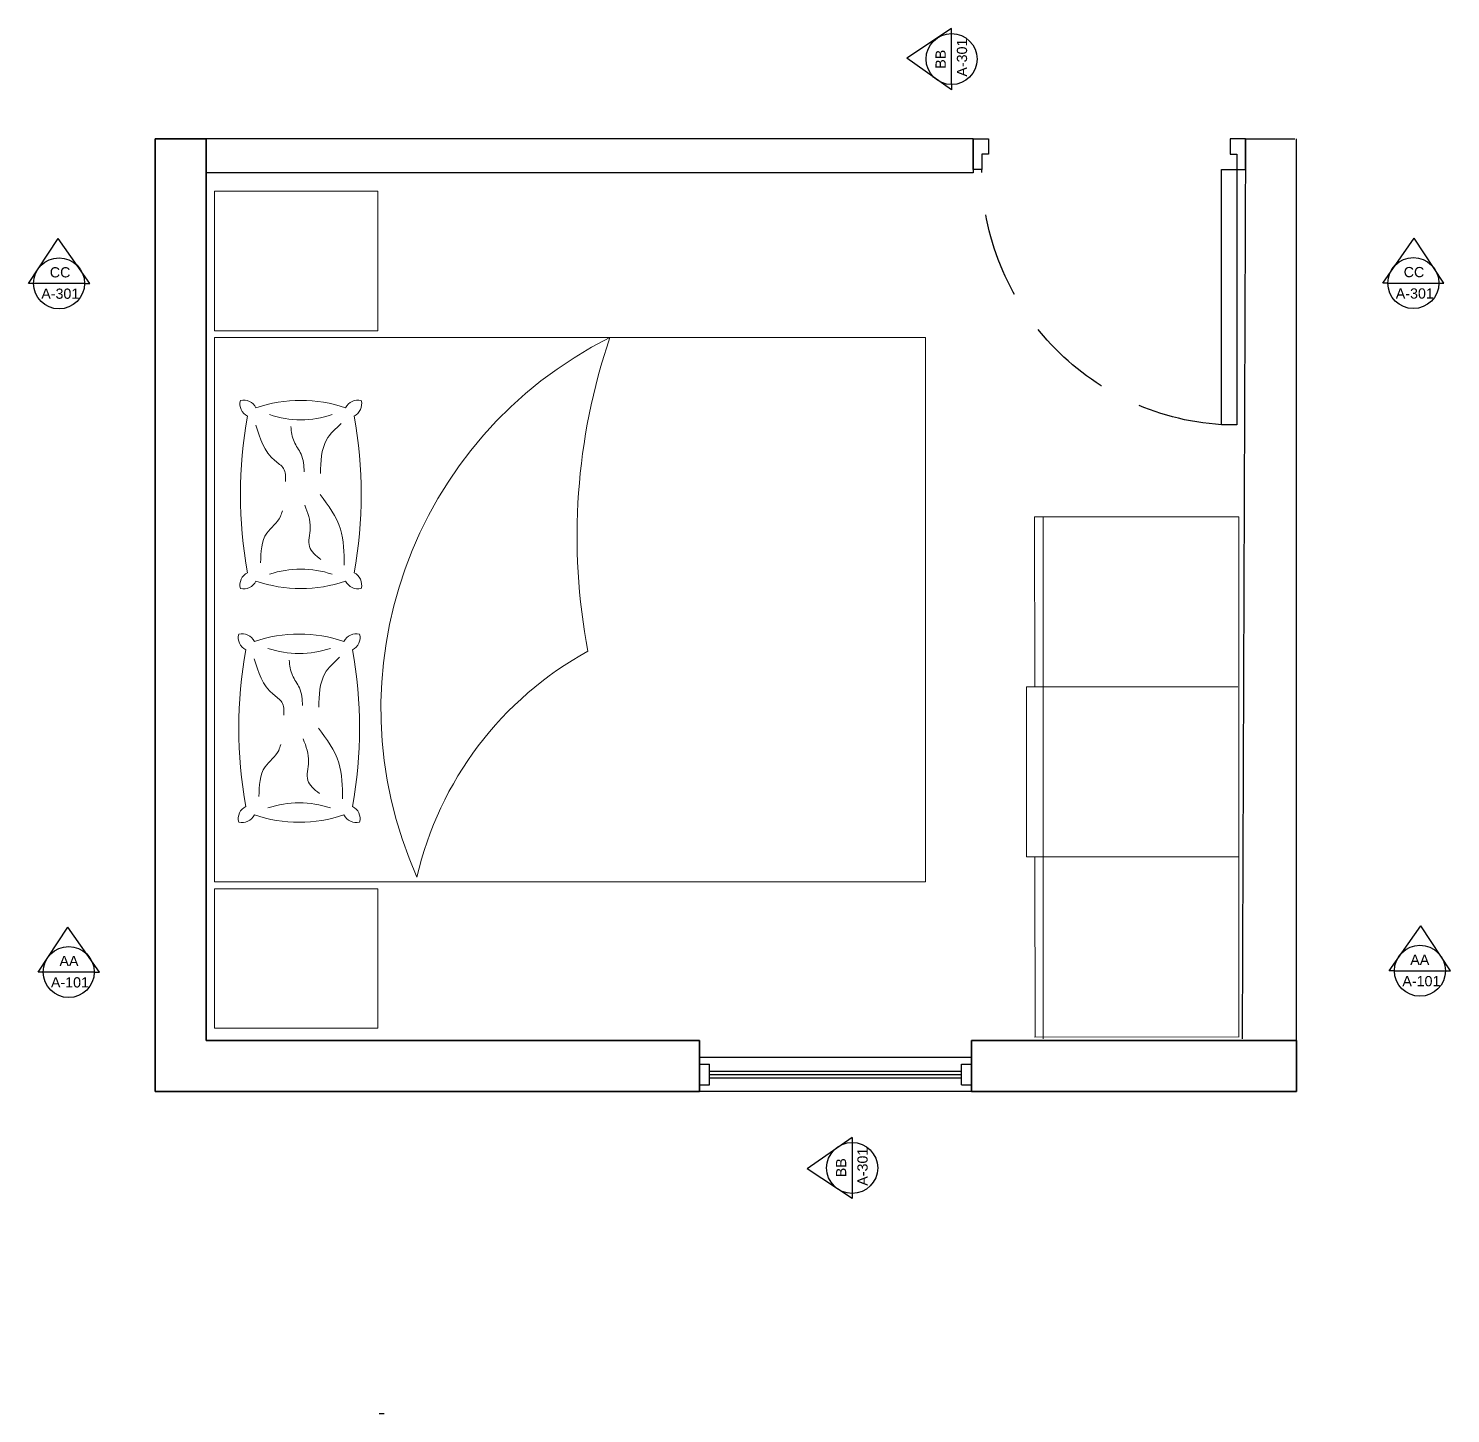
# Model space of a CAD drawing. Header units: inches. Extents: x 63 to 2382, y -47 to 374.
# Drawn here: x 62.7 to 480.7, y -47 to 360.2 of the extents above; entities that cross this region are included whole.
import ezdxf

# ---------------------------------------------------------------- set-up
doc = ezdxf.new("R2010")
doc.units = ezdxf.units.IN
doc.header["$MEASUREMENT"] = 0
doc.linetypes.add('HIDDEN', pattern=[0.375, 0.25, -0.125])
for name, color, linetype, lineweight in [('A-DOOR-FULL', 1, 'Continuous', 25), ('A-FURN', 2, 'Continuous', 18), ('A-GLAZ-FULL', 4, 'Continuous', 25), ('A-WALL-FULL-EXTR', 3, 'Continuous', 35), ('A-WALL-FULL-INTR', 1, 'Continuous', 25)]:
    doc.layers.add(name, color=color, linetype=linetype, lineweight=lineweight)
doc.styles.get("Standard").update_dxf_attribs({"font": 'Arial.ttf'})

# ---------------------------------------------------------------- blocks, each defined once
blk = doc.blocks.new('DOOR-75')
for points in [[(-0.0700000000000216, 0.8400000000000318), (-0.0700000000000216, 0.09000000000003183), (-0.02500000000003411, 0.09000000000003183), (-0.02500000000003411, 0.8400000000000318), (-0.0700000000000216, 0.8400000000000318)], [(-0.7750000000000057, 0.09000000000000341), (-0.8000000000000114, 0.09000000000000341), (-0.8000000000000114, 0), (-0.7550000000000239, 0), (-0.7549999999999955, 0.04499999999998749), (-0.7750000000000057, 0.04499999999998749), (-0.7750000000000057, 0.09000000000000341)], [(-0.02500000000000568, 0.09000000000000341), (0, 0.09000000000000341), (0, 0), (-0.04499999999998749, 0), (-0.04500000000001592, 0.04499999999998749), (-0.02500000000000568, 0.04499999999998749), (-0.02500000000000568, 0.09000000000000341)]]:
    blk.add_lwpolyline(points)
at = {"linetype": 'HIDDEN'}
blk.add_arc((-0.02251399347244387, 0.08901315386418673), 0.7524866536258306, 93.61807986236246, 179.9248596177137, dxfattribs=at)

msp = doc.modelspace()

# ---------------------------------------------------------------- linework, layer by layer
at = {"color": 250}
for p, q in [((334.0410625397158, 360.1509899481163), (320.8399825583142, 351.4297666066988)), ((334.0410625397158, 358.6509899484656), (334.0410625397158, 360.1509899481163)), ((334.0410625397158, 342.1509899488148), (320.8399825583142, 351.4297666066988)), ((334.0410625397158, 343.6509899484656), (334.0410625397158, 342.1509899488148)), ((62.68259968001308, 285.2253307669755), (71.40382302143058, 298.4264107483771)), ((80.68259967931459, 285.2253307669755), (71.40382302143058, 298.4264107483771)), ((460.7658875061766, 285.2941259204783), (470.0446641640606, 298.4952059018798)), ((478.7658875054781, 285.2941259204783), (470.0446641640606, 298.4952059018798)), ((64.18259967966384, 285.2253307669755), (62.68259968001308, 285.2253307669755)), ((79.18259967966384, 285.2253307669755), (80.68259967931459, 285.2253307669755)), ((462.2658875058273, 285.2941259204783), (460.7658875061766, 285.2941259204783)), ((477.2658875058273, 285.2941259204783), (478.7658875054781, 285.2941259204783)), ((462.6968645294023, 83.15975273439125), (471.9756411872863, 96.36083271579287)), ((480.6968645287038, 83.1597527343913), (471.9756411872863, 96.36083271579287)), ((65.52133771913758, 82.7956066352889), (74.24256106055508, 95.99668661669047)), ((83.52133771843909, 82.79560663528885), (74.24256106055508, 95.99668661669047)), ((67.02133771878833, 82.7956066352889), (65.52133771913758, 82.7956066352889)), ((82.02133771878833, 82.79560663528885), (83.52133771843909, 82.79560663528885)), ((464.1968645290531, 83.15975273439125), (462.6968645294023, 83.15975273439125)), ((479.1968645290531, 83.1597527343913), (480.6968645287038, 83.1597527343913)), ((304.8063012580556, 34.19909490170699), (291.605221276654, 24.92031824382298)), ((304.8063012580556, 34.19909490170699), (304.8063012580556, 32.69909490205622)), ((304.8063012580556, 16.19909490240548), (291.605221276654, 24.92031824382298)), ((304.8063012580556, 17.69909490205623), (304.8063012580556, 16.19909490240548)), ((165.7561347310639, -46.99468723218999), (167.2561347307146, -46.99468723218999))]:
    msp.add_line(p, q, dxfattribs=at)
for p, q in [((334.0410625397158, 343.6509899484655), (334.0410625397158, 358.6509899484655)), ((79.18259967966384, 285.2253307669755), (64.18259967966384, 285.2253307669755)), ((462.2658875058273, 285.2941259204783), (477.2658875058273, 285.2941259204783)), ((82.02133771878835, 82.7956066352889), (67.02133771878835, 82.7956066352889)), ((464.1968645290531, 83.15975273439136), (479.1968645290531, 83.15975273439136)), ((304.8063012580556, 32.69909490205622), (304.8063012580556, 17.69909490205622))]:
    msp.add_line(p, q)
for centre in [(334.0410625397158, 351.1509899484655), (71.68259967966384, 285.2253307669755), (469.7658875058273, 285.2941259204783), (74.52133771878835, 82.7956066352889), (471.6968645290531, 83.15975273439136), (304.8063012580556, 25.19909490205622)]:
    msp.add_circle(centre, 7.5)
at = {"layer": 'A-FURN'}
for p, q in [((117.3512656683149, 109.2841899276711), (117.3512656683149, 269.2841899274383)), ((117.3512656683149, 269.2841899274383), (326.3512656683149, 269.2841899274383)), ((326.3512656683149, 109.2841899276711), (326.3512656683149, 269.2841899274383)), ((114.9057696525986, 265.1685815335252), (114.9057696525986, 115.1685815335252)), ((358.5150657098184, 166.6103949060559), (358.4237526766865, 216.6053552504525)), ((360.9237526769193, 216.6053552504525), (360.9237526769193, 166.6103949060559)), ((358.5150657098184, 166.6103949060559), (356.0150657095855, 166.6103949060559)), ((356.0150657095855, 166.6103949060559), (356.0150657095855, 116.6054869662401)), ((360.9237526769193, 166.6103949060559), (360.9237526769193, 116.6103949060559)), ((356.0150657095855, 116.6054869662401), (358.5150657098184, 116.6103949060559)), ((358.5150657098184, 116.6103949060559), (358.6191231713074, 63.60573879702838)), ((360.9237526769193, 116.6103949060559), (360.9237526769193, 63.10535525068531)), ((326.3512656683149, 109.2841899276711), (117.3512656683149, 109.2841899276711))]:
    msp.add_line(p, q, dxfattribs=at)
for points in [[(117.3512656683149, 312.2841899274383), (117.3512656683149, 271.284189927904), (165.3512656678493, 271.284189927904), (165.3512656678493, 312.2841899274383)], [(117.3512656683149, 107.2841899274383), (117.3512656683149, 66.2841899274383), (165.3512656678493, 66.2841899274383), (165.3512656678493, 107.2841899274383)]]:
    msp.add_lwpolyline(points, close=True, dxfattribs=at)
msp.add_lwpolyline([(227.1570433407603, 177.087893682113, -0.1296476178049324), (233.574542562156, 269.2841899274383, 0.4010087081862496), (176.8840474299202, 110.6824825506658, -0.214425514803089)], format="xyb", close=True, dxfattribs=at)
for points in [[(418.4237526769193, 63.60535525045248), (418.4237526769193, 216.6053552504525), (358.4237526766865, 216.6053552504525)], [(418.1921740178859, 166.6103949060559), (358.5150657098184, 166.6103949060559)], [(358.5150657098184, 116.6103949060559), (418.3880472169167, 116.6103949060559)], [(358.4237526766865, 63.60535525045248), (418.3805988009462, 63.72306108385214)]]:
    msp.add_lwpolyline(points, dxfattribs=at)
at = {"layer": 'A-FURN', "ltscale": 0.2}
for centre, radius, start, end in [((125.9716070111888, 246.9160689767916), 3.996063478918233, 25.7900549309966, 104.4833536962473), ((142.7459452784667, 209.7599187647459), 41.06599052591931, 71.28524690769585, 108.714753092304), ((159.5202835462103, 246.9160689767916), 3.996063478918233, 75.51664630375268, 154.2099450690034), ((128.8412666236098, 249.7857285892126), 3.996063478918233, 165.5166463037527, 244.2099450688158), ((156.6506239337894, 249.7857285892126), 3.996063478918233, 295.7900549311842, 14.48335369624732), ((250.3728530068463, 223.1705486744643), 125.4006563364283, 169.4234606561668, 190.576539343833), ((142.7459452784667, 273.6027616789099), 28.50568597876351, 251.1598423417475, 288.8401576582525), ((35.11903755031997, 223.1705486744643), 125.4006563364283, 349.4234606561667, 10.57653934383307), ((142.7459452784667, 172.7383356700186), 28.50568597876351, 71.15984234174749, 108.8401576582525), ((128.8412666236098, 196.5553687599488), 3.996063478918233, 115.7900549311842, 194.4833536962473), ((125.9716070111888, 199.4250283721369), 3.996063478918233, 255.5166463037527, 334.2099450690034), ((142.7459452784667, 236.5811785841827), 41.06599052591931, 251.2852469076958, 288.7147530923041), ((159.5202835462103, 199.4250283721369), 3.996063478918233, 205.7900549309964, 284.4833536962473), ((156.6506239337894, 196.5553687599488), 3.996063478918233, 345.5166463037527, 64.20994506881576), ((128.3546038958291, 181.0894531123806), 3.996063478918233, 165.5166463037527, 244.2099450688158), ((125.4849442838738, 178.2197935004253), 3.996063478918233, 25.7900549309966, 104.4833536962473), ((142.2592825511518, 141.0636432874483), 41.06599052591931, 71.28524690769585, 108.714753092304), ((159.0336208184297, 178.2197935004253), 3.996063478918233, 75.51664630375268, 154.2099450690034), ((156.1639612064744, 181.0894531123806), 3.996063478918233, 295.7900549311842, 14.48335369624732), ((249.8861902797642, 154.4742731976323), 125.4006563364283, 169.4234606561668, 190.576539343833), ((142.2592825511518, 204.9064862016123), 28.50568597876351, 251.1598423417475, 288.8401576582525), ((34.63237482277216, 154.4742731976323), 125.4006563364283, 349.4234606561667, 10.57653934383307), ((128.3546038958291, 127.859093282884), 3.996063478918233, 115.7900549311842, 194.4833536962473), ((142.2592825511518, 104.0420601931867), 28.50568597876351, 71.15984234174749, 108.8401576582525), ((156.1639612064744, 127.859093282884), 3.996063478918233, 345.5166463037527, 64.20994506881576), ((125.4849442838738, 130.728752895305), 3.996063478918233, 255.5166463037527, 334.2099450690034), ((142.2592825511518, 167.8849031073507), 41.06599052591931, 251.2852469076958, 288.7147530923041), ((159.0336208184297, 130.728752895305), 3.996063478918233, 205.7900549309964, 284.4833536962473)]:
    msp.add_arc(centre, radius, start, end, dxfattribs=at)
for points in [[(129.5022953459109, 243.5393128549215), (135.1101694145753, 233.1344139366877), (137.6638353093574, 230.7833338426892), (138.2744356525643, 227.0156228014268)], [(139.7968080543494, 243.1409965518862), (140.7528424359905, 238.695763298357), (142.820209548953, 235.0154201563448), (143.7594431118621, 229.7910310773179)], [(154.6119034855208, 244.0202300802805), (150.3133690505336, 239.2238284557127), (148.4836987875449, 229.2991488446016)], [(155.5010709396145, 202.3822740223725), (154.3680951131089, 213.0122741405387), (148.4600473986054, 223.1861779671628)], [(130.9155675358186, 203.1055707384833), (132.7442244681577, 211.8135699152947), (136.7266490656464, 216.6471341113095), (137.3197777282028, 218.3431214360055)], [(148.6739265140193, 204.0120327021461), (145.284628750668, 207.8280025825836), (145.5255068963441, 213.2665886807256), (143.9477362135938, 219.988554474013)], [(129.0156326181302, 174.8430373785552), (134.6235066867946, 164.4381384603214), (137.1771725815768, 162.0870583663229), (137.7877729254822, 158.3193473250606)], [(139.3101453272673, 174.4447210750543), (140.2661797089084, 169.999487821525), (142.3335468211724, 166.31914467928), (143.2727803852456, 161.0947556009517)], [(154.1252407584387, 175.3239546034486), (149.8267063232186, 170.5275529786479), (147.9970360597643, 160.6028733675369)], [(148.1872637869372, 135.3157572253142), (144.7979660235858, 139.1317271059845), (145.0388441692619, 144.5703132031952), (143.4610734865117, 151.292278997181)], [(155.0144082118339, 133.6859985460062), (153.8814323860268, 144.3159986634739), (147.9733846715233, 154.4899024907966)], [(130.428904808038, 134.4092952616513), (132.2575617408427, 143.1172944386956), (136.2399863378658, 147.9508586342447), (136.8331150004222, 149.6468459596392)]]:
    msp.add_spline(points, degree=3, dxfattribs=at)
at = {"layer": 'A-GLAZ-FULL'}
for p, q in [((259.9057696530642, 55.668581533758), (262.9057696530642, 55.668581533758)), ((336.9057696528314, 55.668581533758), (339.9057696525986, 55.668581533758)), ((262.9057696530642, 53.668581533758), (336.9057696528314, 53.668581533758)), ((262.9057696530642, 52.66858153352517), (336.9057696528314, 52.66858153352517)), ((262.9057696530642, 51.668581533758), (336.9057696528314, 51.668581533758)), ((259.9057696530642, 49.668581533758), (262.9057696530642, 49.668581533758)), ((336.9057696528314, 49.668581533758), (339.9057696525986, 49.668581533758))]:
    msp.add_line(p, q, dxfattribs=at)
at = {"layer": 'A-GLAZ-FULL', "ltscale": 0.001}
for p, q in [((262.9057696530642, 49.668581533758), (262.9057696530642, 55.668581533758)), ((336.9057696528314, 49.668581533758), (336.9057696528314, 55.668581533758))]:
    msp.add_line(p, q, dxfattribs=at)
at = {"layer": 'A-WALL-FULL-EXTR'}
for p, q in [((99.90576965283142, 47.668581533758), (99.90576965283142, 327.6685815335252)), ((99.90576965283142, 327.6685815335252), (114.9057696525986, 327.6685815339908)), ((114.9057696525986, 62.668581533758), (114.9057696525986, 327.6685815335252)), ((259.9057696530642, 62.668581533758), (114.9057696525986, 62.668581533758)), ((259.9057696530642, 47.668581533758), (259.9057696530642, 62.668581533758)), ((339.9057696525986, 47.668581533758), (339.9057696525986, 62.668581533758)), ((339.9057696525986, 62.668581533758), (435.4057696528314, 62.66858153375801)), ((435.4057696528313, 47.668581533758), (435.4057696528314, 62.66858153375801)), ((99.90576965283142, 47.668581533758), (259.9057696530642, 47.668581533758)), ((339.9057696525986, 47.668581533758), (435.4057696528313, 47.668581533758))]:
    msp.add_line(p, q, dxfattribs=at)
at = {"layer": 'A-WALL-FULL-INTR'}
for p, q in [((340.4057696530642, 327.6685815335252), (114.9057696525986, 327.6685815339908)), ((420.4057696525986, 327.6685815335252), (419.4057696528314, 63.16858153352517)), ((420.4057696525986, 327.6685815335252), (434.9057696530642, 327.6685815335252)), ((435.4057696528314, 62.66858153375801), (435.4057696528315, 327.6685815335252)), ((340.4057696530642, 317.668581533758), (114.9057696525986, 317.668581533758)), ((339.9057696525986, 57.66858153352517), (259.9057696530642, 57.66858153352517)), ((339.9057696525986, 47.668581533758), (259.9057696530642, 47.668581533758))]:
    msp.add_line(p, q, dxfattribs=at)
msp.add_lwpolyline([(340.4057696530642, 327.6685815335252), (340.4057696530642, 317.668581533758)], dxfattribs=at)

# ---------------------------------------------------------------- block references
at = {"layer": 'A-DOOR-FULL', "xscale": -100, "yscale": 100, "zscale": 100, "rotation": 180}
msp.add_blockref('DOOR-75', (420.4057696525986, 327.6685815335252), dxfattribs=at)

# ---------------------------------------------------------------- texts
for s, p in [('A-301', (338.5831198865012, 345.9832379074243)), ('BB', (332.2992823056807, 348.3066236711662)), ('A-301', (309.348358604841, 19.9712125638341)), ('BB', (303.0645210240205, 22.47729474006495))]:
    msp.add_text(s, height=3, rotation=90).set_placement(p)
for s, p in [('CC', (68.96079951767257, 286.9671110010106)), ('CC', (466.921521228528, 287.0359061545134)), ('A-301', (66.45471734144172, 280.6832734201901)), ('A-301', (464.5981354647861, 280.7520685736929)), ('AA', (468.8524982517537, 84.90153296842647)), ('AA', (71.79953755679708, 84.53738686932401)), ('A-101', (69.29345538056623, 78.25354928850346)), ('A-101', (466.5291124880119, 78.61769538760592))]:
    msp.add_text(s, height=3).set_placement(p)

doc.saveas('drawing.dxf')
